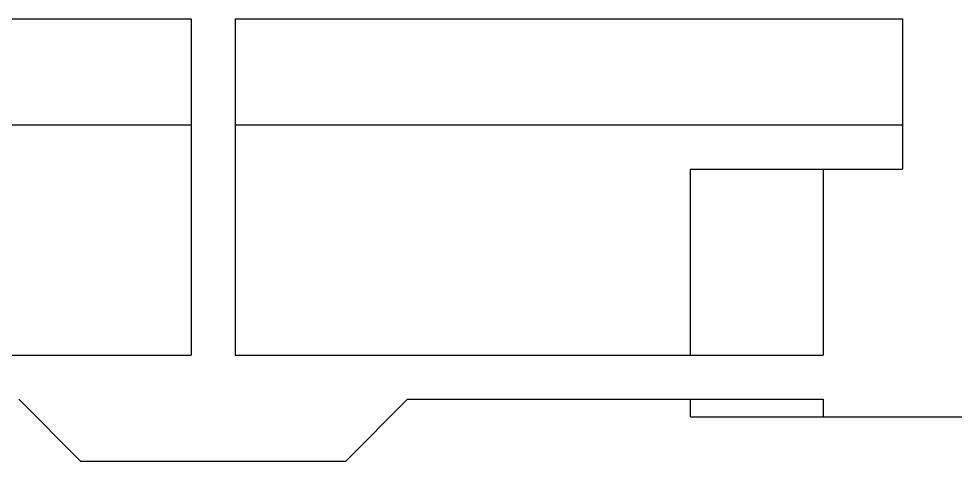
# Model space of a CAD drawing. Extents: x -3080 to 28500, y -1326 to 31609.
# Drawn here: x 8830 to 9360, y 26021 to 26271 of the extents above; entities that cross this region are included whole.
import ezdxf
from ezdxf.xclip import XClip

# ---------------------------------------------------------------- set-up
doc = ezdxf.new("R2010")
doc.units = 0
doc.header["$LTSCALE"] = 100
doc.header["$XCLIPFRAME"] = 2
for name, color, linetype in [('0-xref', 8, 'Continuous'), ('188K-SM-07-F10-MECH-CR PIPE-Y2257103$0$X-S-FAB_SL ALL$0$ASP_1', 1, 'Continuous'), ('188K-SM-07-F10-MECH-CR PIPE-Y2257103$0$X-S-FAB_SL ALL$0$ASP_8', 8, 'Continuous')]:
    doc.layers.add(name, color=color, linetype=linetype)

# ---------------------------------------------------------------- blocks, each defined once
blk = doc.blocks.new('188K-SM-07-F10-MECH-CR PIPE-Y2257103$0$X-S-FAB_SL ALL')
at = {"layer": '188K-SM-07-F10-MECH-CR PIPE-Y2257103$0$X-S-FAB_SL ALL$0$ASP_1'}
for p, q in [((4058.979, -73063.977), (4453.979, -73063.977)), ((4453.979, -73063.977), (4453.979, -73253.977)), ((4478.979, -73063.977), (4856.479, -73063.977)), ((4478.979, -73063.977), (4478.979, -73253.977)), ((4856.479, -73063.977), (4856.479, -73148.977)), ((4811.479, -73148.977), (4856.479, -73148.977)), ((4811.479, -73148.977), (4811.479, -73253.977)), ((4058.979, -73253.977), (4453.979, -73253.977)), ((4478.979, -73253.977), (4811.479, -73253.977)), ((4356.479, -73278.977), (4391.479, -73313.977)), ((4576.479, -73278.977), (4541.479, -73313.977)), ((4576.479, -73278.977), (4811.479, -73278.977)), ((4811.479, -73278.977), (4811.479, -73288.977)), ((4811.479, -73288.977), (4961.479, -73288.977)), ((4391.479, -73313.977), (4541.479, -73313.977))]:
    blk.add_line(p, q, dxfattribs=at)
at = {"layer": '188K-SM-07-F10-MECH-CR PIPE-Y2257103$0$X-S-FAB_SL ALL$0$ASP_8'}
for p, q in [((4058.979, -73123.977), (4453.979, -73123.977)), ((4478.979, -73123.977), (4856.479, -73123.977)), ((4736.479, -73253.977), (4736.479, -73148.977)), ((4736.479, -73148.977), (4811.479, -73148.977)), ((4736.479, -73288.977), (4736.479, -73278.977)), ((4736.479, -73288.977), (4811.479, -73288.977))]:
    blk.add_line(p, q, dxfattribs=at)
blk = doc.blocks.new('188K-SM-07-F10-MECH-CR PIPE-Y2257103')
ref = blk.add_blockref('188K-SM-07-F10-MECH-CR PIPE-Y2257103$0$X-S-FAB_SL ALL', (4473.521, 99334.763))
XClip(ref).set_block_clipping_path([(-7553.4648570136, -75341.9369645483), (24026.2025623869, -67725.7696244382)])

msp = doc.modelspace()

# ---------------------------------------------------------------- block references
at = {"layer": '0-xref'}
msp.add_blockref('188K-SM-07-F10-MECH-CR PIPE-Y2257103', (0, 0), dxfattribs=at)

doc.saveas('drawing.dxf')
